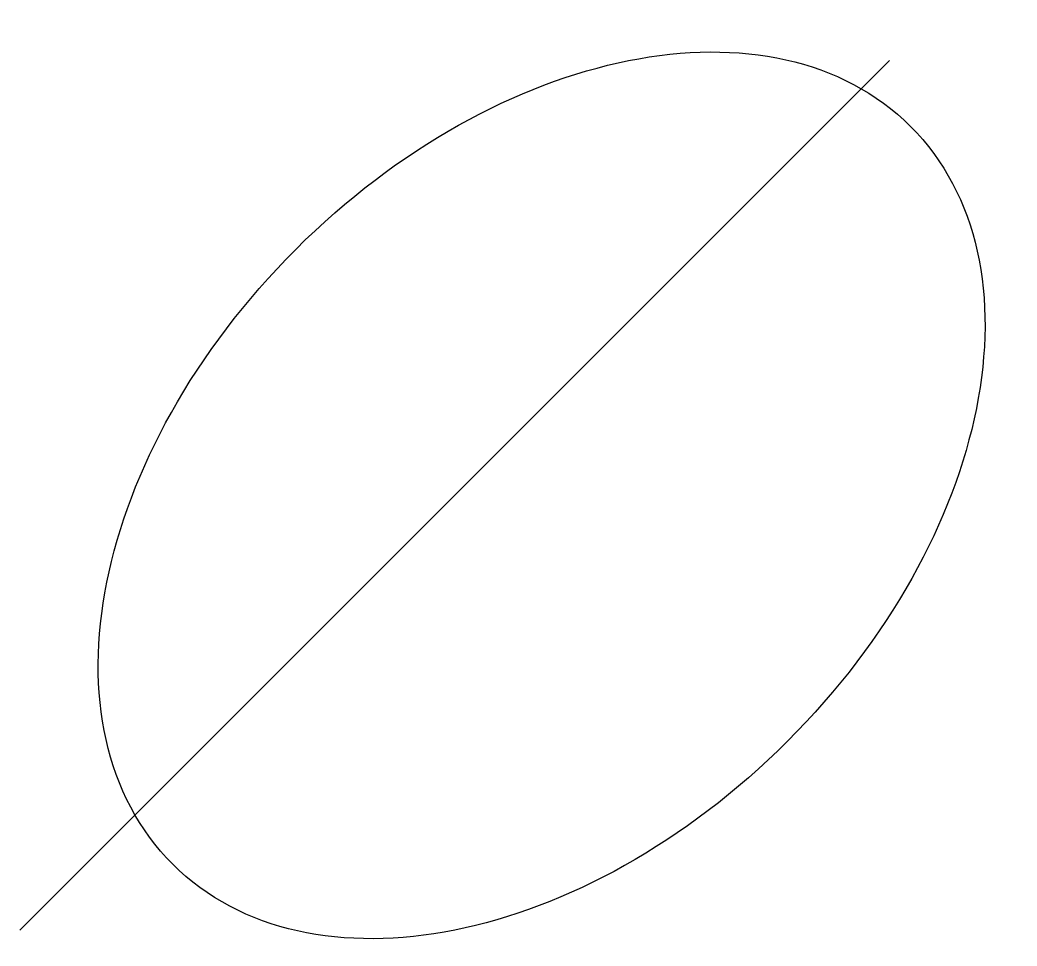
# Model space of a CAD drawing. Extents: x 0 to 5.73, y -0.09 to 5.23.
import ezdxf

# ---------------------------------------------------------------- set-up
doc = ezdxf.new("R2010")
doc.units = 0
doc.layers.get('0').update_dxf_attribs({"linetype": 'CONTINUOUS'})

msp = doc.modelspace()

# ---------------------------------------------------------------- linework, layer by layer
msp.add_line((0, 0), (5, 5))
msp.add_ellipse((3, 2.5), major_axis=(2.1213, 2.1213), ratio=0.666667)

doc.saveas('drawing.dxf')
